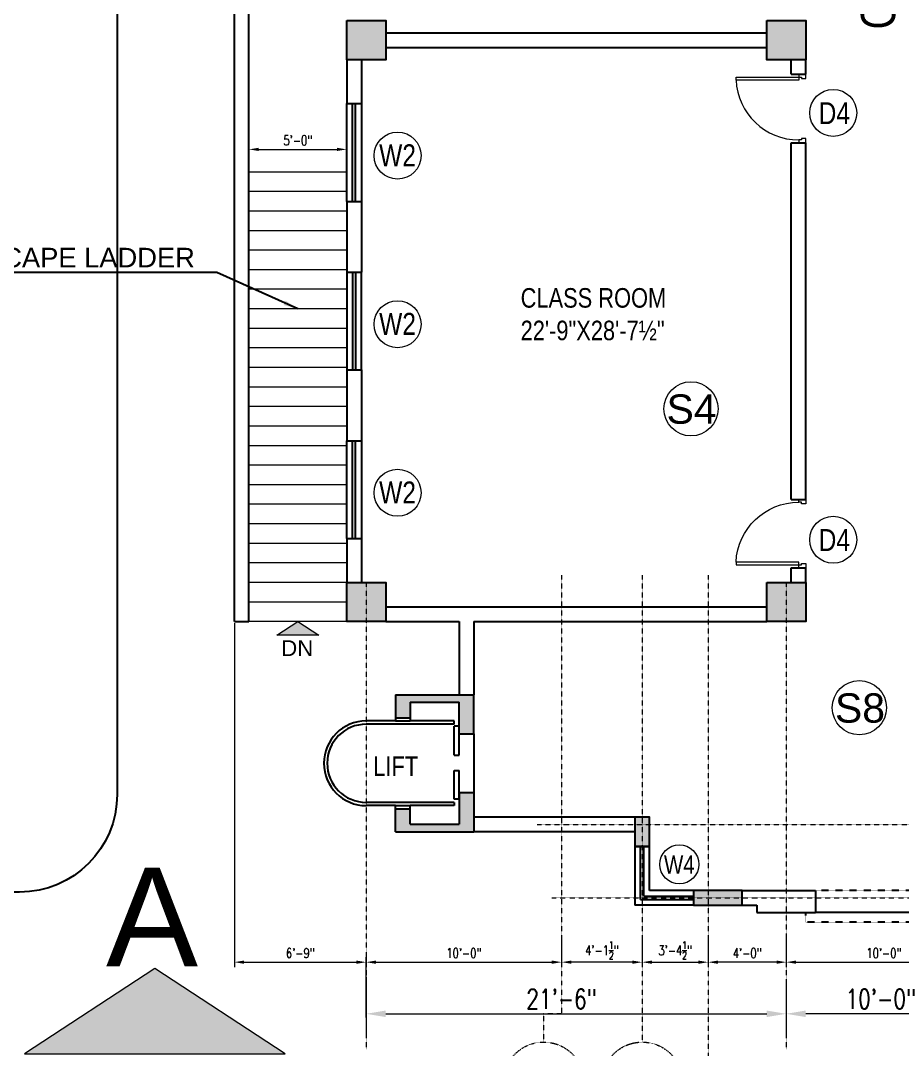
# Model space of a CAD drawing. Header units: inches. Extents: x -110725 to 51121, y 8404 to 44825.
# Drawn here: x -35366 to -34824, y 21749 to 22380 of the extents above; entities that cross this region are included whole.
import ezdxf

# ---------------------------------------------------------------- set-up
doc = ezdxf.new("R2010")
doc.units = ezdxf.units.IN
doc.header["$LTSCALE"] = 0.1
doc.header["$MEASUREMENT"] = 0
doc.linetypes.add('CENTER', pattern=[2, 1.25, -0.25, 0.25, -0.25])
doc.linetypes.add('DASHED', pattern=[0.75, 0.5, -0.25])
doc.layers.get('0').update_dxf_attribs({"color": 1, "lineweight": 0})
doc.layers.get('Defpoints').update_dxf_attribs({"lineweight": 0})
for name, color, linetype, lineweight in [('CAR', 4, 'Continuous', 0), ('dim', 252, 'Continuous', 0), ('DOOR', 32, 'Continuous', 0), ('GRID', 8, 'CENTER', 0), ('stair', 5, 'Continuous', 0), ('TEXT', 3, 'Continuous', 0), ('WALL', 7, 'Continuous', 0)]:
    doc.layers.add(name, color=color, linetype=linetype, lineweight=lineweight)
for name, color, linetype in [('COL', 6, 'Continuous'), ('Column Hatch', 7, 'Continuous'), ('GF', 1, 'Continuous'), ('GFW', 5, 'Continuous'), ('GREEN BELT', 80, 'Continuous')]:
    doc.layers.add(name, color=color, linetype=linetype)
doc.styles.add('as', font='arial.ttf')
doc.styles.add('ATIF', font='arial.ttf')
doc.styles.add('ROMAND', font='romand.shx')
doc.styles.add('ROMANS', font='arial.ttf', dxfattribs={"width": 0.8, "height": 15})
doc.styles.add('WORKING', font='romans.shx', dxfattribs={"width": 0.75})
doc.dimstyles.new('1-8', dxfattribs={"dimtxt": 6, "dimasz": 6, "dimexe": 3, "dimexo": 1, "dimgap": 2, "dimtad": 1, "dimdec": 1, "dimzin": 3, "dimdsep": 46, "dimlunit": 4, "dimtxsty": 'WORKING', "dimcen": 2, "dimdle": 3, "dimadec": 0, "dimazin": 0, "dimtfac": 0.75, "dimtdec": 1, "dimtofl": 0, "dimtmove": 1, "dimatfit": 0, "dimfxl": 4, "dimtolj": 1, "dimtzin": 0, "dimlwd": -1, "dimlwe": -1, "dimarcsym": 1})
doc.dimstyles.new('1-8.', dxfattribs={"dimtxt": 6, "dimasz": 2, "dimexe": 2, "dimexo": 3, "dimgap": 2, "dimtad": 1, "dimdec": 1, "dimzin": 3, "dimdsep": 46, "dimlunit": 4, "dimtxsty": 'ROMAND', "dimcen": 0.09, "dimadec": 0, "dimazin": 0, "dimtfac": 0.5, "dimtdec": 1, "dimtofl": 0, "dimtmove": 1, "dimatfit": 0, "dimfxl": 3, "dimtolj": 1, "dimtzin": 0, "dimarcsym": 1})

# ---------------------------------------------------------------- blocks, each defined once
blk = doc.blocks.new('*D2978')
at = {"layer": 'Defpoints', "color": 0, "transparency": 16777216}
for p in [(-35153.55, 21805.14), (-34895.55, 21800.64), (-34895.55, 21770.66)]:
    blk.add_point(p, dxfattribs=at)
at = {"layer": 'dim', "color": 0, "transparency": 16777216}
for p, q in [((-35153.55, 21793.14), (-35153.55, 21758.66)), ((-34895.55, 21788.64), (-34895.55, 21758.66)), ((-35141.55, 21770.66), (-34907.55, 21770.66))]:
    blk.add_line(p, q, dxfattribs=at)
for points in [[(-35141.55, 21772.66), (-35141.55, 21768.66), (-35153.55, 21770.66)], [(-34907.55, 21772.66), (-34907.55, 21768.66), (-34895.55, 21770.66)]]:
    blk.add_solid(points, dxfattribs=at)
at = {"layer": 'dim', "color": 0, "transparency": 16777216, "insert": (-35033.55, 21779.8), "char_height": 12, "attachment_point": 5, "style": 'WORKING'}
blk.add_mtext('\\A1;21\'-6"', dxfattribs=at)
blk = doc.blocks.new('D2')
for p, q in [((-3, 34.85), (-1.5, 34.85)), ((-3, 1.85), (-3, 34.85)), ((-1.5, 34.85), (-1.5, 1.85)), ((-34.5, 1.88), (-36, 1.88)), ((-36, 1.88), (-36, -1.88)), ((-34.5, 0.38), (-34.5, 1.88)), ((-33.75, 0.38), (-34.5, 0.38)), ((-33.75, -1.88), (-33.75, 0.38)), ((-1.5, 1.85), (-3, 1.85)), ((-2.25, 0.38), (-2.25, -1.88)), ((-1.5, 0.38), (-2.25, 0.38)), ((0, 1.88), (-1.5, 1.88)), ((-1.5, 1.88), (-1.5, 0.38)), ((0, -1.88), (0, 1.88)), ((-36, -1.88), (-33.75, -1.88)), ((-2.25, -1.88), (0, -1.88))]:
    blk.add_line(p, q)
blk.add_arc((-1.5, 1.88), 33, 92.6053, 180)
blk = doc.blocks.new('*D2993')
at = {"layer": 'Defpoints', "color": 0, "transparency": 16777216}
for p in [(-34895.55, 21800.64), (-34775.55, 21797.3), (-34895.55, 21770.66)]:
    blk.add_point(p, dxfattribs=at)
at = {"layer": 'dim', "color": 0, "transparency": 16777216}
for p, q in [((-34895.55, 21788.64), (-34895.55, 21758.66)), ((-34775.55, 21785.3), (-34775.55, 21758.66)), ((-34787.55, 21770.66), (-34883.55, 21770.66))]:
    blk.add_line(p, q, dxfattribs=at)
for points in [[(-34883.55, 21772.66), (-34883.55, 21768.66), (-34895.55, 21770.66)], [(-34787.55, 21772.66), (-34787.55, 21768.66), (-34775.55, 21770.66)]]:
    blk.add_solid(points, dxfattribs=at)
at = {"layer": 'dim', "color": 0, "transparency": 16777216, "insert": (-34837.49, 21779.8), "char_height": 12, "attachment_point": 5, "style": 'WORKING'}
blk.add_mtext('\\A1;10\'-0"', dxfattribs=at)
blk = doc.blocks.new('*D2995')
at = {"layer": 'Defpoints', "color": 0, "transparency": 16777216}
for p in [(-35033.55, 21818.13), (-35033.55, 21802.36), (-35153.55, 21767.34)]:
    blk.add_point(p, dxfattribs=at)
at = {"layer": 'dim', "color": 0, "transparency": 16777216}
for p, q in [((-35033.55, 21817.13), (-35033.55, 21799.36)), ((-35153.55, 21768.34), (-35153.55, 21805.36)), ((-35147.55, 21802.36), (-35039.55, 21802.36))]:
    blk.add_line(p, q, dxfattribs=at)
for points in [[(-35147.55, 21803.36), (-35147.55, 21801.36), (-35153.55, 21802.36)], [(-35039.55, 21803.36), (-35039.55, 21801.36), (-35033.55, 21802.36)]]:
    blk.add_solid(points, dxfattribs=at)
at = {"layer": 'dim', "color": 0, "transparency": 16777216, "insert": (-35093.55, 21807.93), "char_height": 6, "attachment_point": 5, "style": 'WORKING'}
blk.add_mtext('\\A1;10\'-0"', dxfattribs=at)
blk = doc.blocks.new('*D2996')
at = {"layer": 'Defpoints', "color": 0, "transparency": 16777216}
for p in [(-35033.55, 21818.13), (-34984.05, 21818.36), (-35033.55, 21802.36)]:
    blk.add_point(p, dxfattribs=at)
at = {"layer": 'dim', "color": 0, "transparency": 16777216}
for p, q in [((-35033.55, 21817.13), (-35033.55, 21799.36)), ((-34984.05, 21817.36), (-34984.05, 21799.36)), ((-34990.05, 21802.36), (-35027.55, 21802.36))]:
    blk.add_line(p, q, dxfattribs=at)
for points in [[(-35027.55, 21803.36), (-35027.55, 21801.36), (-35033.55, 21802.36)], [(-34990.05, 21803.36), (-34990.05, 21801.36), (-34984.05, 21802.36)]]:
    blk.add_solid(points, dxfattribs=at)
at = {"layer": 'dim', "color": 0, "transparency": 16777216, "insert": (-35008.8, 21809.61), "char_height": 6, "attachment_point": 5, "style": 'WORKING'}
blk.add_mtext('\\A1;4\'-1{\\H0.75x;\\S1/2;}"', dxfattribs=at)
blk = doc.blocks.new('*D2997')
at = {"layer": 'Defpoints', "color": 0, "transparency": 16777216}
for p in [(-34984.05, 21818.36), (-34943.55, 21818.17), (-34943.55, 21802.36)]:
    blk.add_point(p, dxfattribs=at)
at = {"layer": 'dim', "color": 0, "transparency": 16777216}
for p, q in [((-34984.05, 21817.36), (-34984.05, 21799.36)), ((-34943.55, 21817.17), (-34943.55, 21799.36)), ((-34978.05, 21802.36), (-34949.55, 21802.36))]:
    blk.add_line(p, q, dxfattribs=at)
for points in [[(-34978.05, 21803.36), (-34978.05, 21801.36), (-34984.05, 21802.36)], [(-34949.55, 21803.36), (-34949.55, 21801.36), (-34943.55, 21802.36)]]:
    blk.add_solid(points, dxfattribs=at)
at = {"layer": 'dim', "color": 0, "transparency": 16777216, "insert": (-34963.8, 21809.61), "char_height": 6, "attachment_point": 5, "style": 'WORKING'}
blk.add_mtext('\\A1;3\'-4{\\H0.75x;\\S1/2;}"', dxfattribs=at)
blk = doc.blocks.new('*D2998')
at = {"layer": 'Defpoints', "color": 0, "transparency": 16777216}
for p in [(-34895.55, 21818.36), (-34775.55, 21817.76), (-34775.55, 21802.36)]:
    blk.add_point(p, dxfattribs=at)
at = {"layer": 'dim', "color": 0, "transparency": 16777216}
for p, q in [((-34895.55, 21817.36), (-34895.55, 21799.36)), ((-34775.55, 21816.76), (-34775.55, 21799.36)), ((-34889.55, 21802.36), (-34781.55, 21802.36))]:
    blk.add_line(p, q, dxfattribs=at)
for points in [[(-34889.55, 21803.36), (-34889.55, 21801.36), (-34895.55, 21802.36)], [(-34781.55, 21803.36), (-34781.55, 21801.36), (-34775.55, 21802.36)]]:
    blk.add_solid(points, dxfattribs=at)
at = {"layer": 'dim', "color": 0, "transparency": 16777216, "insert": (-34835.55, 21807.93), "char_height": 6, "attachment_point": 5, "style": 'WORKING'}
blk.add_mtext('\\A1;10\'-0"', dxfattribs=at)
blk = doc.blocks.new('*D2999')
at = {"layer": 'Defpoints', "color": 0, "transparency": 16777216}
for p in [(-34943.55, 21818.17), (-34895.55, 21818.36), (-34943.55, 21802.36)]:
    blk.add_point(p, dxfattribs=at)
at = {"layer": 'dim', "color": 0, "transparency": 16777216}
for p, q in [((-34943.55, 21817.17), (-34943.55, 21799.36)), ((-34895.55, 21817.36), (-34895.55, 21799.36)), ((-34901.55, 21802.36), (-34937.55, 21802.36))]:
    blk.add_line(p, q, dxfattribs=at)
for points in [[(-34937.55, 21803.36), (-34937.55, 21801.36), (-34943.55, 21802.36)], [(-34901.55, 21803.36), (-34901.55, 21801.36), (-34895.55, 21802.36)]]:
    blk.add_solid(points, dxfattribs=at)
at = {"layer": 'dim', "color": 0, "transparency": 16777216, "insert": (-34919.55, 21807.93), "char_height": 6, "attachment_point": 5, "style": 'WORKING'}
blk.add_mtext('\\A1;4\'-0"', dxfattribs=at)
blk = doc.blocks.new('*D3004')
at = {"layer": 'Defpoints', "color": 0, "transparency": 16777216}
for p in [(-35234.55, 22011.46), (-35153.55, 21807.13), (-35153.55, 21802.36)]:
    blk.add_point(p, dxfattribs=at)
at = {"layer": 'dim', "color": 0, "transparency": 16777216}
for p, q in [((-35234.55, 22010.46), (-35234.55, 21799.36)), ((-35153.55, 21806.13), (-35153.55, 21799.36)), ((-35228.55, 21802.36), (-35159.55, 21802.36))]:
    blk.add_line(p, q, dxfattribs=at)
for points in [[(-35228.55, 21803.36), (-35228.55, 21801.36), (-35234.55, 21802.36)], [(-35159.55, 21803.36), (-35159.55, 21801.36), (-35153.55, 21802.36)]]:
    blk.add_solid(points, dxfattribs=at)
at = {"layer": 'dim', "color": 0, "transparency": 16777216, "insert": (-35194.05, 21807.93), "char_height": 6, "attachment_point": 5, "style": 'WORKING'}
blk.add_mtext('\\A1;6\'-9"', dxfattribs=at)
blk = doc.blocks.new('*D3017')
at = {"layer": 'Defpoints', "color": 0, "transparency": 16777216}
for p in [(-35165.55, 22301.38), (-35225.55, 22287.46), (-35165.55, 22287.46)]:
    blk.add_point(p, dxfattribs=at)
at = {"layer": 'dim', "color": 0, "transparency": 16777216}
for p, q in [((-35225.55, 22288.46), (-35225.55, 22304.38)), ((-35165.55, 22288.46), (-35165.55, 22304.38)), ((-35219.55, 22301.38), (-35171.55, 22301.38))]:
    blk.add_line(p, q, dxfattribs=at)
for points in [[(-35219.55, 22302.38), (-35219.55, 22300.38), (-35225.55, 22301.38)], [(-35171.55, 22302.38), (-35171.55, 22300.38), (-35165.55, 22301.38)]]:
    blk.add_solid(points, dxfattribs=at)
at = {"layer": 'dim', "color": 0, "transparency": 16777216, "insert": (-35195.55, 22306.95), "char_height": 6, "attachment_point": 5, "style": 'WORKING'}
blk.add_mtext('\\A1;5\'-0"', dxfattribs=at)

msp = doc.modelspace()

# ---------------------------------------------------------------- hatches: boundary and pattern name
at = {"layer": 'Column Hatch'}
h = msp.add_hatch(color=256, dxfattribs=at)
h.dxf.hatch_style = 1
h.paths.add_polyline_path([(-35141.55107, 22380.4645), (-35165.55107, 22380.4645), (-35165.55107, 22356.4645), (-35141.55107, 22356.4645)])
h = msp.add_hatch(color=256, dxfattribs=at)
h.dxf.hatch_style = 1
h.paths.add_polyline_path([(-34883.55107, 22380.4645), (-34907.55107, 22380.4645), (-34907.55107, 22356.4645), (-34883.55107, 22356.4645)])
h = msp.add_hatch(color=256, dxfattribs=at)
h.dxf.hatch_style = 1
h.paths.add_polyline_path([(-35141.55107, 22035.4645), (-35165.55107, 22035.4645), (-35165.55107, 22011.4645), (-35141.55107, 22011.4645)])
h = msp.add_hatch(color=256, dxfattribs=at)
h.dxf.hatch_style = 1
h.paths.add_polyline_path([(-34883.55107, 22035.4645), (-34907.55107, 22035.4645), (-34907.55107, 22011.4645), (-34883.55107, 22011.4645)])
h = msp.add_hatch(color=256, dxfattribs=at)
h.dxf.hatch_style = 1
h.paths.add_polyline_path([(-35135.55107, 21952.4645), (-35126.55107, 21952.4645), (-35126.55107, 21961.9645), (-35096.55107, 21961.9645), (-35096.55107, 21942.4645), (-35087.55107, 21942.4645), (-35087.55107, 21966.4645), (-35135.55107, 21966.4645)])
h = msp.add_hatch(color=256, dxfattribs=at)
h.dxf.hatch_style = 1
h.paths.add_polyline_path([(-35126.55107, 21896.4645), (-35135.55107, 21896.4645), (-35135.55107, 21882.4645), (-35087.55107, 21882.4645), (-35087.55107, 21906.4645), (-35096.55107, 21906.4645), (-35096.55107, 21887.0645), (-35126.55107, 21887.0645)])
h = msp.add_hatch(color=256, dxfattribs=at)
h.dxf.hatch_style = 1
h.paths.add_polyline_path([(-34988.55107, 21891.66693), (-34988.55107, 21873.66088), (-34979.55107, 21873.66088), (-34979.55107, 21891.66693)])
h = msp.add_hatch(color=256, dxfattribs=at)
h.dxf.hatch_style = 1
h.paths.add_polyline_path([(-34922.54503, 21846.41693), (-34952.55107, 21846.41693), (-34952.55107, 21837.41693), (-34922.54503, 21837.41693)])
at = {"layer": 'TEXT'}
for points in [[(-35208.36196, 22003.06377), (-35195.55107, 22011.4645), (-35182.74017, 22003.06377)], [(-35203.30465, 21745.98699), (-35283.37273, 21798.49153), (-35363.44082, 21745.98699)]]:
    msp.add_hatch(color=256, dxfattribs=at).paths.add_polyline_path(points)

# ---------------------------------------------------------------- linework, layer by layer
at = {"layer": 'CAR', "linetype": 'Continuous'}
msp.add_circle((-33960.35096, 21924.4645, 27.16259), 11425.94255, dxfattribs=at)
at = {"layer": 'COL'}
for points in [[(-35165.55107, 22380.4645), (-35141.55107, 22380.4645), (-35141.55107, 22356.4645), (-35165.55107, 22356.4645)], [(-34907.55107, 22380.4645), (-34883.55107, 22380.4645), (-34883.55107, 22356.4645), (-34907.55107, 22356.4645)], [(-35165.55107, 22035.4645), (-35141.55107, 22035.4645), (-35141.55107, 22011.4645), (-35165.55107, 22011.4645)], [(-34907.55107, 22035.4645), (-34883.55107, 22035.4645), (-34883.55107, 22011.4645), (-34907.55107, 22011.4645)]]:
    msp.add_lwpolyline(points, close=True, dxfattribs=at)
at = {"layer": 'COL', "linetype": 'Continuous'}
for points in [[(-34988.55107, 21891.4645), (-34988.55107, 21873.45846), (-34979.55107, 21873.45846), (-34979.55107, 21891.4645)], [(-34922.54503, 21846.41693), (-34952.55107, 21846.41693), (-34952.55107, 21837.41693), (-34922.54503, 21837.41693)]]:
    msp.add_lwpolyline(points, close=True, dxfattribs=at)
at = {"layer": 'GF'}
for p, q in [((-35141.55107, 22372.9645), (-34907.55107, 22372.9645)), ((-35141.55107, 22363.9645), (-34907.55107, 22363.9645)), ((-35165.55107, 22356.4645), (-35165.55107, 22329.4645)), ((-35156.55107, 22356.4645), (-35156.55107, 22329.4645)), ((-34892.55107, 22347.4645), (-34892.55107, 22356.4645)), ((-34883.55107, 22347.4645), (-34883.55107, 22356.4645)), ((-34892.55107, 22347.4645), (-34883.55107, 22347.4645)), ((-35165.55107, 22329.4645), (-35156.55107, 22329.4645)), ((-34892.55107, 22086.4645), (-34892.55107, 22305.4645)), ((-34892.55107, 22305.4645), (-34883.55107, 22305.4645)), ((-34883.55107, 22086.4645), (-34883.55107, 22305.4645)), ((-35165.55107, 22269.4645), (-35165.55107, 22225.9645)), ((-35165.55107, 22269.4645), (-35156.55107, 22269.4645)), ((-35156.55107, 22269.4645), (-35156.55107, 22225.9645)), ((-35165.55107, 22225.9645), (-35156.55107, 22225.9645)), ((-35165.55107, 22165.9645), (-35165.55107, 22122.4645)), ((-35165.55107, 22165.9645), (-35156.55107, 22165.9645)), ((-35156.55107, 22165.9645), (-35156.55107, 22122.4645)), ((-35165.55107, 22122.4645), (-35156.55107, 22122.4645)), ((-34892.55107, 22086.4645), (-34883.55107, 22086.4645)), ((-35165.55107, 22062.4645), (-35165.55107, 22035.4645)), ((-35165.55107, 22062.4645), (-35156.55107, 22062.4645)), ((-35156.55107, 22062.4645), (-35156.55107, 22035.4645)), ((-34892.55107, 22035.4645), (-34892.55107, 22044.4645)), ((-34892.55107, 22044.4645), (-34883.55107, 22044.4645)), ((-34883.55107, 22035.4645), (-34883.55107, 22044.4645)), ((-35141.55107, 22020.4645), (-34907.55107, 22020.4645)), ((-35141.55107, 22011.4645), (-35096.55107, 22011.4645)), ((-35096.55107, 22011.4645), (-35096.55107, 21966.4645)), ((-35087.55107, 22011.4645), (-34907.55107, 22011.4645)), ((-35087.55107, 22011.4645), (-35087.55107, 21966.4645)), ((-35135.55107, 21966.4645), (-35087.55107, 21966.4645)), ((-35135.55107, 21966.4645), (-35135.55107, 21950.4645)), ((-35087.55107, 21942.4645), (-35087.55107, 21966.4645)), ((-35126.55107, 21961.9645), (-35096.55107, 21961.9645)), ((-35126.55107, 21961.9645), (-35126.55107, 21954.4645)), ((-35096.55107, 21942.4645), (-35096.55107, 21961.9645)), ((-35135.55107, 21952.4645), (-35126.55107, 21952.4645)), ((-35126.55107, 21954.4645), (-35126.55107, 21954.4645)), ((-35126.55107, 21954.4645), (-35126.55107, 21950.4645)), ((-35135.55107, 21950.4645), (-35126.55107, 21950.4645)), ((-35135.55107, 21950.4645), (-35126.55107, 21950.4645)), ((-35096.55107, 21942.4645), (-35087.55107, 21942.4645)), ((-35096.55107, 21906.4645), (-35096.55107, 21887.0645)), ((-35096.55107, 21906.4645), (-35087.55107, 21906.4645)), ((-35087.55107, 21906.4645), (-35087.55107, 21882.4645)), ((-35135.55107, 21882.4645), (-35135.55107, 21898.4645)), ((-35135.55107, 21898.4645), (-35126.55107, 21898.4645)), ((-35135.55107, 21896.4645), (-35126.55107, 21896.4645)), ((-35126.55107, 21894.4645), (-35126.55107, 21898.4645)), ((-35126.55107, 21894.4645), (-35126.55107, 21894.4645)), ((-35126.55107, 21887.0645), (-35126.55107, 21894.4645)), ((-34988.55107, 21891.4645), (-35087.55107, 21891.4645)), ((-35135.55107, 21882.4645), (-35087.55107, 21882.4645)), ((-35126.55107, 21887.0645), (-35096.55107, 21887.0645)), ((-34988.55107, 21882.4645), (-35087.55107, 21882.4645)), ((-34988.55107, 21873.45846), (-34988.55107, 21873.41693)), ((-34979.55107, 21873.41693), (-34988.55107, 21873.41693)), ((-34979.55107, 21873.41693), (-34979.55107, 21873.45846)), ((-34922.54503, 21846.41693), (-34877.51107, 21846.41693)), ((-34877.51107, 21846.41693), (-34877.51107, 21832.91693)), ((-34922.54503, 21837.41693), (-34913.55107, 21837.41693)), ((-34913.55107, 21837.41693), (-34913.55107, 21832.91693)), ((-34913.55107, 21832.91693), (-34877.51107, 21832.91693))]:
    msp.add_line(p, q, dxfattribs=at)
at = {"layer": 'GFW', "color": 2}
for p, q in [((-35234.55107, 22011.4645), (-35234.55107, 23233.94999)), ((-35225.55107, 22011.4645), (-35225.55107, 23239.05031)), ((-35234.55107, 22011.4645), (-35225.55107, 22011.4645))]:
    msp.add_line(p, q, dxfattribs=at)
at = {"layer": 'GFW'}
for p, q in [((-35165.55107, 22269.4645), (-35165.55107, 22329.4645)), ((-35162.05107, 22269.4645), (-35162.05107, 22329.4645)), ((-35160.05107, 22269.4645), (-35160.05107, 22329.4645)), ((-35156.55107, 22329.4645), (-35156.55107, 22269.4645)), ((-35165.55107, 22225.9645), (-35165.55107, 22165.9645)), ((-35162.05107, 22225.9645), (-35162.05107, 22165.9645)), ((-35160.05107, 22225.9645), (-35160.05107, 22165.9645)), ((-35156.55107, 22165.9645), (-35156.55107, 22225.9645)), ((-35165.55107, 22062.4645), (-35165.55107, 22122.4645)), ((-35162.05107, 22062.4645), (-35162.05107, 22122.4645)), ((-35160.05107, 22062.4645), (-35160.05107, 22122.4645)), ((-35156.55107, 22122.4645), (-35156.55107, 22062.4645)), ((-35135.55107, 21950.4645), (-35153.55107, 21950.4645)), ((-35099.55107, 21948.4645), (-35153.55107, 21948.4645)), ((-35099.55107, 21950.4645), (-35126.55107, 21950.4645)), ((-35099.55107, 21948.4645), (-35099.55107, 21950.4645)), ((-35099.55107, 21929.41193), (-35099.55107, 21947.16193)), ((-35096.55107, 21947.16193), (-35099.55107, 21947.16193)), ((-35096.55107, 21929.41193), (-35096.55107, 21947.16193)), ((-35087.55107, 21942.4645), (-35087.55107, 21906.4645)), ((-35099.55107, 21929.41193), (-35096.55107, 21929.41193)), ((-35099.55107, 21902.35432), (-35099.55107, 21920.10432)), ((-35099.55107, 21920.10432), (-35096.55107, 21920.10432)), ((-35096.55107, 21902.35432), (-35096.55107, 21920.10432)), ((-35099.55107, 21900.4645), (-35153.55107, 21900.4645)), ((-35096.55107, 21902.35432), (-35099.55107, 21902.35432)), ((-35099.55107, 21900.4645), (-35099.55107, 21898.4645)), ((-35135.55107, 21898.4645), (-35153.55107, 21898.4645)), ((-35099.55107, 21898.4645), (-35126.55107, 21898.4645)), ((-34988.55107, 21873.41693), (-34988.55107, 21837.41693)), ((-34985.05107, 21840.91693), (-34985.05107, 21873.41693)), ((-34983.05107, 21842.91693), (-34983.05107, 21873.41693)), ((-34979.55107, 21846.41693), (-34979.55107, 21873.41693)), ((-34952.55107, 21846.41693), (-34979.55107, 21846.41693)), ((-34952.55107, 21837.41693), (-34988.55107, 21837.41693)), ((-34985.05107, 21840.91693), (-34952.55107, 21840.91693)), ((-34983.05107, 21842.91693), (-34952.55107, 21842.91693)), ((-34793.51107, 21832.91693), (-34877.51107, 21832.91693))]:
    msp.add_line(p, q, dxfattribs=at)
at = {"layer": 'GFW', "linetype": 'DASHED'}
for p, q in [((-34793.51107, 21846.41693), (-34877.51107, 21846.41693)), ((-34883.51107, 21826.91693), (-34883.51107, 21832.91693)), ((-34787.51107, 21826.91693), (-34883.51107, 21826.91693)), ((-34787.51107, 21826.91693), (-34883.51107, 21826.91693))]:
    msp.add_line(p, q, dxfattribs=at)
at = {"layer": 'GFW'}
for radius in [26, 24]:
    msp.add_arc((-35153.55107, 21924.4645), radius, 90, 270, dxfattribs=at)
at = {"layer": 'GREEN BELT', "linetype": 'Continuous', "elevation": 27.16259}
msp.add_lwpolyline([(-35335.72062, 23124.94238, -0.263651324), (-35306.55107, 23073.46924), (-35306.55107, 21905.40873, -0.414213562), (-35366.55107, 21845.40873), (-35862.95088, 21845.40873, -0.414213562), (-35922.95088, 21905.40873), (-35922.95088, 23304.85978, -0.414213562), (-35862.95088, 23364.85978), (-35752.8704, 23364.85978, -0.135738513), (-35722.03996, 23356.33292), (-35335.72062, 23124.94238)], format="xyb", dxfattribs=at)
at = {"layer": 'GRID'}
for p, q in [((-35033.54805, 22039.9645), (-35033.54805, 21770.92593)), ((-34984.05107, 22039.9645), (-34984.05107, 21753.29602)), ((-34943.54805, 22039.9645), (-34943.54805, 21712.03778)), ((-35153.55107, 22035.4645), (-35153.55107, 21748.79602)), ((-34895.55107, 22035.4645), (-34895.55107, 21748.79602)), ((-35048.55107, 21886.9645), (-34330.37555, 21886.9645)), ((-35039.54805, 21841.91693), (-34330.37555, 21841.91693)), ((-35044.56152, 21770.92593), (-35033.54805, 21770.92593)), ((-35044.56152, 21770.92593), (-35044.56152, 21753.29602))]:
    msp.add_line(p, q, dxfattribs=at)
for centre in [(-35044.56152, 21728.48507), (-34984.05107, 21728.48507)]:
    msp.add_circle(centre, 24.81095, dxfattribs=at)
at = {"layer": 'stair'}
for p, q in [((-35165.55107, 22287.4645), (-35225.55107, 22287.4645)), ((-35165.55107, 22275.4645), (-35225.55107, 22275.4645)), ((-35165.55107, 22263.4645), (-35225.55107, 22263.4645)), ((-35165.55107, 22251.4645), (-35225.55107, 22251.4645)), ((-35165.55107, 22239.4645), (-35225.55107, 22239.4645)), ((-35165.55107, 22227.4645), (-35225.55107, 22227.4645)), ((-35165.55107, 22215.4645), (-35225.55107, 22215.4645)), ((-35165.55107, 22203.4645), (-35225.55107, 22203.4645)), ((-35165.55107, 22191.4645), (-35225.55107, 22191.4645)), ((-35165.55107, 22179.4645), (-35225.55107, 22179.4645)), ((-35165.55107, 22167.4645), (-35225.55107, 22167.4645)), ((-35165.55107, 22155.4645), (-35225.55107, 22155.4645)), ((-35165.55107, 22143.4645), (-35225.55107, 22143.4645)), ((-35165.55107, 22131.4645), (-35225.55107, 22131.4645)), ((-35165.55107, 22119.4645), (-35225.55107, 22119.4645)), ((-35165.55107, 22107.4645), (-35225.55107, 22107.4645)), ((-35165.55107, 22095.4645), (-35225.55107, 22095.4645)), ((-35165.55107, 22083.4645), (-35225.55107, 22083.4645)), ((-35165.55107, 22071.4645), (-35225.55107, 22071.4645)), ((-35165.55107, 22059.4645), (-35225.55107, 22059.4645)), ((-35165.55107, 22047.4645), (-35225.55107, 22047.4645)), ((-35165.55107, 22035.4645), (-35225.55107, 22035.4645)), ((-35165.55107, 22023.4645), (-35225.55107, 22023.4645)), ((-35165.55107, 22011.4645), (-35225.55107, 22011.4645))]:
    msp.add_line(p, q, dxfattribs=at)
at = {"layer": 'TEXT'}
for points in [[(-35182.74017, 22003.06377), (-35208.36196, 22003.06377), (-35195.55107, 22011.4645)], [(-35363.44082, 21745.98699), (-35203.30465, 21745.98699), (-35283.37273, 21798.49153)]]:
    msp.add_lwpolyline(points, close=True, dxfattribs=at)
at = {"layer": 'TEXT', "linetype": 'Continuous'}
for centre, radius in [((-34866.72664, 22323.80622), 14.42656), ((-35134.30696, 22297.55334), 14.42656), ((-35134.30696, 22194.05334), 14.42656), ((-35134.30696, 22090.55334), 14.42656), ((-34866.72664, 22061.72818), 14.42656), ((-34961.24199, 21862.41232), 12.02213)]:
    msp.add_circle(centre, radius, dxfattribs=at)
at = {"layer": 'TEXT'}
for centre in [(-34954.06828, 22142.09216), (-34850.63328, 21958.57237)]:
    msp.add_circle(centre, 16.6286, dxfattribs=at)
at = {"layer": 'WALL'}
for p, q in [((-34913.55107, 21837.41693), (-34913.55107, 21832.91693)), ((-34913.55107, 21832.91693), (-34877.51107, 21832.91693))]:
    msp.add_line(p, q, dxfattribs=at)

# ---------------------------------------------------------------- block references
at = {"layer": 'DOOR', "yscale": 1.166666666666262, "zscale": 1.166666666666262}
for p, xscale, rotation in [((-34885.73857, 22347.4645), 1.166666666666262, 90.00000000047643), ((-34885.73857, 22044.4645), -1.166666666666262, 89.99999999952357)]:
    msp.add_blockref('D2', p, dxfattribs=dict(at, xscale=xscale, rotation=rotation))

# ---------------------------------------------------------------- texts
at = {"layer": 'TEXT', "linetype": 'Continuous', "style": 'ROMANS', "width": 0.8}
for s, height, p in [('D4', 13.5, (-34875.67861, 22316.86709)), ('W2', 13.5, (-35145.62349, 22290.99247)), ('W2', 13.5, (-35145.62349, 22187.49247)), ('W2', 13.5, (-35145.62349, 22083.99247)), ('D4', 13.5, (-34875.67861, 22054.78905)), ('W4', 11.25, (-34970.67243, 21856.62971))]:
    msp.add_text(s, height=height, dxfattribs=at).set_placement(p)
at = {"layer": 'TEXT', "style": 'ROMANS'}
msp.add_text('FIRE ESCAPE LADDER', height=12, rotation=360, dxfattribs=at).set_placement((-35442.29639, 22228.94779))
at = {"layer": 'TEXT', "style": 'as'}
for s, height, p in [('DN', 9.72, (-35205.71949, 21990.31421)), ('A', 60.75, (-35313.41005, 21799.73221))]:
    msp.add_text(s, height=height, dxfattribs=at).set_placement(p)
at = {"layer": 'TEXT', "insert": (-34849.68106, 22375.05105), "char_height": 21, "attachment_point": 1, "rotation": 90, "style": 'ROMANS'}
msp.add_mtext_dynamic_manual_height_columns('{\\fArial CYR|b0|i0|c204|p34;CORRIDOR\\fArial CYR|b0|i0|c0|p34;  8\'-0" WIDE}', width=1135.5, gutter_width=30, heights=[0], dxfattribs=at)
at = {"layer": 'TEXT', "attachment_point": 1}
for s, width, gutter_width, insert, char_height, style in [('{\\fArial CYR|b0|i0|c204|p34;CLASS ROOM\\P2\\fArial CYR|b0|i0|c0|p34;2\\fArial CYR|b0|i0|c204|p34;\'-\\fArial CYR|b0|i0|c0|p34;9\\fArial CYR|b0|i0|c204|p34;"X\\fArial CYR|b0|i0|c0|p34;28\\fArial CYR|b0|i0|c204|p34;\'-\\fArial CYR|b0|i0|c0|p34;7½\\fArial CYR|b0|i0|c204|p34;"}', 1135.5, 30, (-35058.70639, 22216.21462), 12, 'ROMANS'), ('S4', 29.5717298, 15, (-34969.09157, 22150.9437), 18, 'ATIF'), ('S8', 29.5717298, 15, (-34865.65657, 21967.42391), 18, 'ATIF'), ('{\\fArial CYR|b0|i0|c0|p34;LIFT}', 1135.5, 30, (-35149.20639, 21928.71462), 12, 'ROMANS')]:
    msp.add_mtext_dynamic_manual_height_columns(s, width=width, gutter_width=gutter_width, heights=[0], dxfattribs=dict(at, insert=insert, char_height=char_height, style=style))

# ---------------------------------------------------------------- dimensions: what is measured, and where the dimension line sits
at = {"layer": 'dim'}
for base, p1, p2, picture, middle in [((-35165.55107, 22301.37903), (-35225.55107, 22287.4645), (-35165.55107, 22287.4645), '*D3017', (-35195.55107, 22306.95046)), ((-35153.55107, 21802.36271), (-35234.55107, 22011.4645), (-35153.55107, 21807.12791), '*D3004', (-35194.05107, 21807.93414)), ((-35033.54805, 21802.36271), (-35153.55107, 21767.33904), (-35033.54805, 21818.12559), '*D2995', (-35093.54956, 21807.93414)), ((-34943.54805, 21802.36271), (-34984.05107, 21818.35777), (-34943.54805, 21818.16778), '*D2997', (-34963.79956, 21809.61271)), ((-34775.55107, 21802.36271), (-34895.55107, 21818.35777), (-34775.55107, 21817.75972), '*D2998', (-34835.55107, 21807.93414))]:
    dim = msp.add_linear_dim(base=base, p1=p1, p2=p2, dimstyle='1-8', dxfattribs=at)
    dim.commit()
    dim.dimension.update_dxf_attribs({"geometry": picture, "text_midpoint": middle})
for base, p1, p2, picture, middle in [((-35033.54805, 21802.36271), (-34984.05107, 21818.35777), (-35033.54805, 21818.12559), '*D2996', (-35008.79956, 21809.61271)), ((-34943.54805, 21802.36271), (-34895.55107, 21818.35777), (-34943.54805, 21818.16778), '*D2999', (-34919.54956, 21807.93414))]:
    dim = msp.add_linear_dim(base=base, p1=p1, p2=p2, angle=180, dimstyle='1-8', dxfattribs=at)
    dim.commit()
    dim.dimension.update_dxf_attribs({"geometry": picture, "text_midpoint": middle})
dim = msp.add_linear_dim(base=(-34895.55107, 21770.65842), p1=(-35153.55107, 21805.14402), p2=(-34895.55107, 21800.64402), dimstyle='1-8', override={"dimtxt": 12, "dimasz": 12, "dimexe": 12, "dimexo": 12, "dimtmove": 1, "dimfxl": 4}, dxfattribs=at)
dim.commit()
dim.dimension.update_dxf_attribs({"geometry": '*D2978', "text_midpoint": (-35033.54805, 21770.65842), "dimtype": 160})
dim = msp.add_linear_dim(base=(-34895.55107, 21770.65842), p1=(-34775.55107, 21797.29682), p2=(-34895.55107, 21800.64402), angle=180, dimstyle='1-8', override={"dimtxt": 12, "dimasz": 12, "dimexe": 12, "dimexo": 12, "dimtmove": 1, "dimfxl": 4}, dxfattribs=at)
dim.commit()
dim.dimension.update_dxf_attribs({"geometry": '*D2993', "text_midpoint": (-34837.49196, 21770.65842), "dimtype": 160})

# ---------------------------------------------------------------- leaders
at = {"layer": 'TEXT'}
msp.add_leader([(-35195.55107, 22203.4645), (-35245.31525, 22225.88714), (-35446.30112, 22225.88714)], dimstyle='1-8.', override={"dimasz": 9, "dimtxsty": 'ROMAND'}, dxfattribs=at)

doc.saveas('drawing.dxf')
